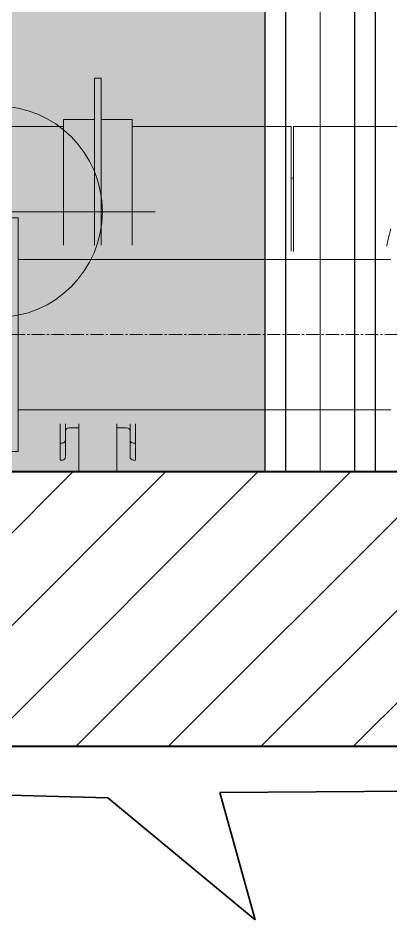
# Model space of a CAD drawing. Header units: millimetres. Extents: x 47631 to 558803, y 29659 to 315570.
# Drawn here: x 489397 to 489940, y 301047 to 302360 of the extents above; entities that cross this region are included whole.
import ezdxf

# ---------------------------------------------------------------- set-up
doc = ezdxf.new("R2010")
doc.units = ezdxf.units.MM
doc.linetypes.add('GP kota 13.83_20.63_22.63_PBS_strojarstvo_rashladni_sustav$0$CENTER2', pattern=[28.575, 19.05, -3.175, 3.175, -3.175])
doc.styles.add('GP kota 13.83_20.63_22.63_PBS_arhitektura$0$KOTE', font='arial.ttf')
doc.linetypes.add('GP kota 13.83_20.63_22.63_PBS_arhitektura$0$BATTING', pattern='A,0.00254,-2.54,[134,ltypeshp.shx,S=2.54,R=0,X=-2.54,Y=0],-5.08,[134,ltypeshp.shx,S=2.54,R=180,X=2.54,Y=0],-2.54', length=10.16254)

msp = doc.modelspace()

# ---------------------------------------------------------------- hatches: boundary and pattern name
at = {"linetype": 'Continuous', "lineweight": 5, "true_color": 0x666666, "transparency": 33554562}
h = msp.add_hatch(color=251, dxfattribs=at)
h.dxf.hatch_style = 1
h.paths.add_polyline_path([(476809.6, 305499.5), (476806.7, 304349.6), (477806.8, 304349.8), (477806.8, 303514.3), (478606.8, 303514.3), (478606.8, 302399.5), (488606.8, 302399.5), (488606.8, 301699.5), (489756.8, 301699.5), (489756.8, 303449.7), (488356.8, 303449.7), (488106.8, 303199.7), (479606.8, 303199.7), (479606.8, 305499.5)])
at = {"linetype": 'Continuous', "lineweight": 20}
h = msp.add_hatch(color=2, dxfattribs=at)
h.paths.add_polyline_path([(489365.6, 301924.6), (489365.6, 302078.5), (489211.6, 302078.5, 0.414214)])
h.paths.add_polyline_path([(489519.5, 302078.5, 0.414214), (489365.6, 302232.5), (489365.6, 302078.5)])

# ---------------------------------------------------------------- linework, layer by layer
at = {"color": 30, "linetype": 'Continuous', "lineweight": 30}
for p, q in [((489916.8, 303609.7), (489916.8, 301699.7)), ((489886.8, 303579.7), (489886.8, 301699.7)), ((489786.8, 301699.7), (489786.8, 303479.7)), ((489756.8, 301699.7), (489756.8, 303449.7))]:
    msp.add_line(p, q, dxfattribs=at)
at = {"color": 1, "linetype": 'Continuous', "lineweight": -3}
for p, q in [((489916.8, 303609.7), (489916.8, 301699.7)), ((489756.8, 301699.5), (489756.8, 303449.7)), ((476231.8, 301699.3), (489756.8, 301699.5)), ((489916.8, 301699.7), (491356.8, 301699.7))]:
    msp.add_line(p, q, dxfattribs=at)
at = {"color": 8, "linetype": 'GP kota 13.83_20.63_22.63_PBS_arhitektura$0$BATTING', "lineweight": 5, "ltscale": 0.2}
msp.add_line((489836.8, 303479.7), (489836.8, 301699.5), dxfattribs=at)
at = {"color": 8, "linetype": 'Continuous', "lineweight": 9}
for p, q in [((489508, 302272.7), (489508, 302029.5)), ((489508, 302272.7), (489518, 302272.7)), ((489518, 302029.5), (489518, 302272.7)), ((489462.9, 302202.7), (487394.1, 302202.7)), ((489462.9, 302029.5), (489462.9, 302212.7)), ((489462.9, 302212.7), (489508, 302212.7)), ((489518, 302212.7), (489562.9, 302212.7)), ((489562.9, 302212.7), (489562.9, 302029.5)), ((489794.6, 302202.7), (489562.9, 302202.7)), ((489794.6, 302202.7), (489794.6, 302020.8)), ((489794.6, 302202.7), (489794.6, 302020.8)), ((489797.8, 302202.7), (489797.8, 302020.5)), ((489797.8, 302202.7), (489797.8, 302020.5)), ((490169.1, 302202.7), (489797.8, 302202.7)), ((490247.7, 302202.7), (489797.8, 302202.7)), ((489797.8, 302127.3), (489794.6, 302127.3)), ((489458, 301716.7), (489458, 301769.5)), ((489458, 301769.5), (489458, 301741.3)), ((489465.9, 301746.3), (489465.9, 301769.5)), ((489485.4, 301699.5), (489485.4, 301769.5)), ((489540.4, 301699.5), (489540.4, 301769.5)), ((489559.9, 301769.5), (489559.9, 301746.3)), ((489568, 301741.3), (489568, 301769.5)), ((489485.4, 301763.7), (489471, 301763.7)), ((489485.4, 301763.7), (489471, 301763.7)), ((489554.9, 301763.7), (489540.4, 301763.7)), ((489554.9, 301763.7), (489540.4, 301763.7)), ((489559.9, 301721.7), (489559.9, 301758.7)), ((489458, 301716.7), (489458, 301741.3)), ((489458, 301741.3), (489460.9, 301741.3)), ((489465.9, 301746.3), (489465.9, 301721.7)), ((489559.9, 301721.7), (489559.9, 301746.3)), ((489564.9, 301741.3), (489568, 301741.3)), ((489568, 301741.3), (489568, 301716.7)), ((489460.9, 301716.7), (489458, 301716.7)), ((489460.9, 301716.7), (489458, 301716.7)), ((489568, 301716.7), (489564.9, 301716.7)), ((489568, 301716.7), (489564.9, 301716.7))]:
    msp.add_line(p, q, dxfattribs=at)
at = {"color": 2, "linetype": 'Continuous', "lineweight": 20}
msp.add_line((489134.6, 302078.5), (489596.5, 302078.5), dxfattribs=at)
at = {"color": 1, "linetype": 'Continuous', "lineweight": 15}
for p, q in [((489396.8, 302069.5), (489368.3, 302069.5)), ((489396.8, 302069.5), (489396.8, 301981.7)), ((489939.9, 302009.1), (489396.8, 302009.1)), ((489396.8, 301981.7), (489396.8, 301729.5)), ((489939.9, 301790), (489396.8, 301790)), ((489396.8, 301729.5), (489368.3, 301729.5))]:
    msp.add_line(p, q, dxfattribs=at)
at = {"color": 4, "linetype": 'GP kota 13.83_20.63_22.63_PBS_strojarstvo_rashladni_sustav$0$CENTER2', "lineweight": 9}
msp.add_line((490807.2, 301899.5), (476497.1, 301899.5), dxfattribs=at)
at = {"color": 3, "linetype": 'Continuous', "lineweight": 40}
for p, q in [((491356.8, 301699.5), (476106.8, 301699.5)), ((510556.8, 301299.5), (487956.8, 301299.5))]:
    msp.add_line(p, q, dxfattribs=at)
at = {"color": 8, "linetype": 'Continuous', "lineweight": 5}
for p, q in [((489076.7, 301299.5), (489476.7, 301699.5)), ((489211.4, 301299.5), (489611.4, 301699.5)), ((489346.1, 301299.5), (489746.1, 301699.5)), ((489480.8, 301299.5), (489880.8, 301699.5)), ((489615.5, 301299.5), (490015.5, 301699.5)), ((489750.2, 301299.5), (490150.2, 301699.5)), ((489884.9, 301299.5), (490284.9, 301699.5))]:
    msp.add_line(p, q, dxfattribs=at)
at = {"color": 253, "linetype": 'Continuous', "lineweight": 35}
for p, q in [((489005.1, 301240), (489527.4, 301224.7)), ((489690.4, 301232.9), (490288.4, 301236.1)), ((489742.1, 301047.1), (489690.4, 301232.9)), ((489527.4, 301224.7), (489742.1, 301047.1))]:
    msp.add_line(p, q, dxfattribs=at)
at = {"color": 2, "linetype": 'Continuous', "lineweight": 20}
msp.add_circle((489365.6, 302078.5), 154, dxfattribs=at)
at = {"color": 8, "linetype": 'Continuous', "lineweight": 9}
for centre, radius, start, end in [((490102.6, 301999.5), 171.4, 161.6811, 170.2619), ((489471, 301758.7), 5, 90, 179.2791), ((489471, 301758.7), 5, 90, 107.4732), ((489554.9, 301758.7), 5, 0, 90), ((489554.9, 301758.7), 5, 0, 90), ((489460.9, 301746.3), 5, 270, 0), ((489564.9, 301746.3), 5, 180, 270), ((489460.9, 301721.7), 5, 270, 0), ((489460.9, 301721.7), 5, 270, 287.5223), ((489564.9, 301721.7), 5, 180, 270), ((489564.9, 301721.7), 5, 180, 270)]:
    msp.add_arc(centre, radius, start, end, dxfattribs=at)

# ---------------------------------------------------------------- texts
at = {"color": 2, "linetype": 'Continuous', "lineweight": 20, "style": 'GP kota 13.83_20.63_22.63_PBS_arhitektura$0$KOTE', "width": 0.95}
for tag, p in [('+20,63', (489460.5, 302323.3)), ('', (489750.9, 302319.3))]:
    msp.add_attdef(tag, p, '', height=222.7, rotation=90, dxfattribs=at)

doc.saveas('drawing.dxf')
